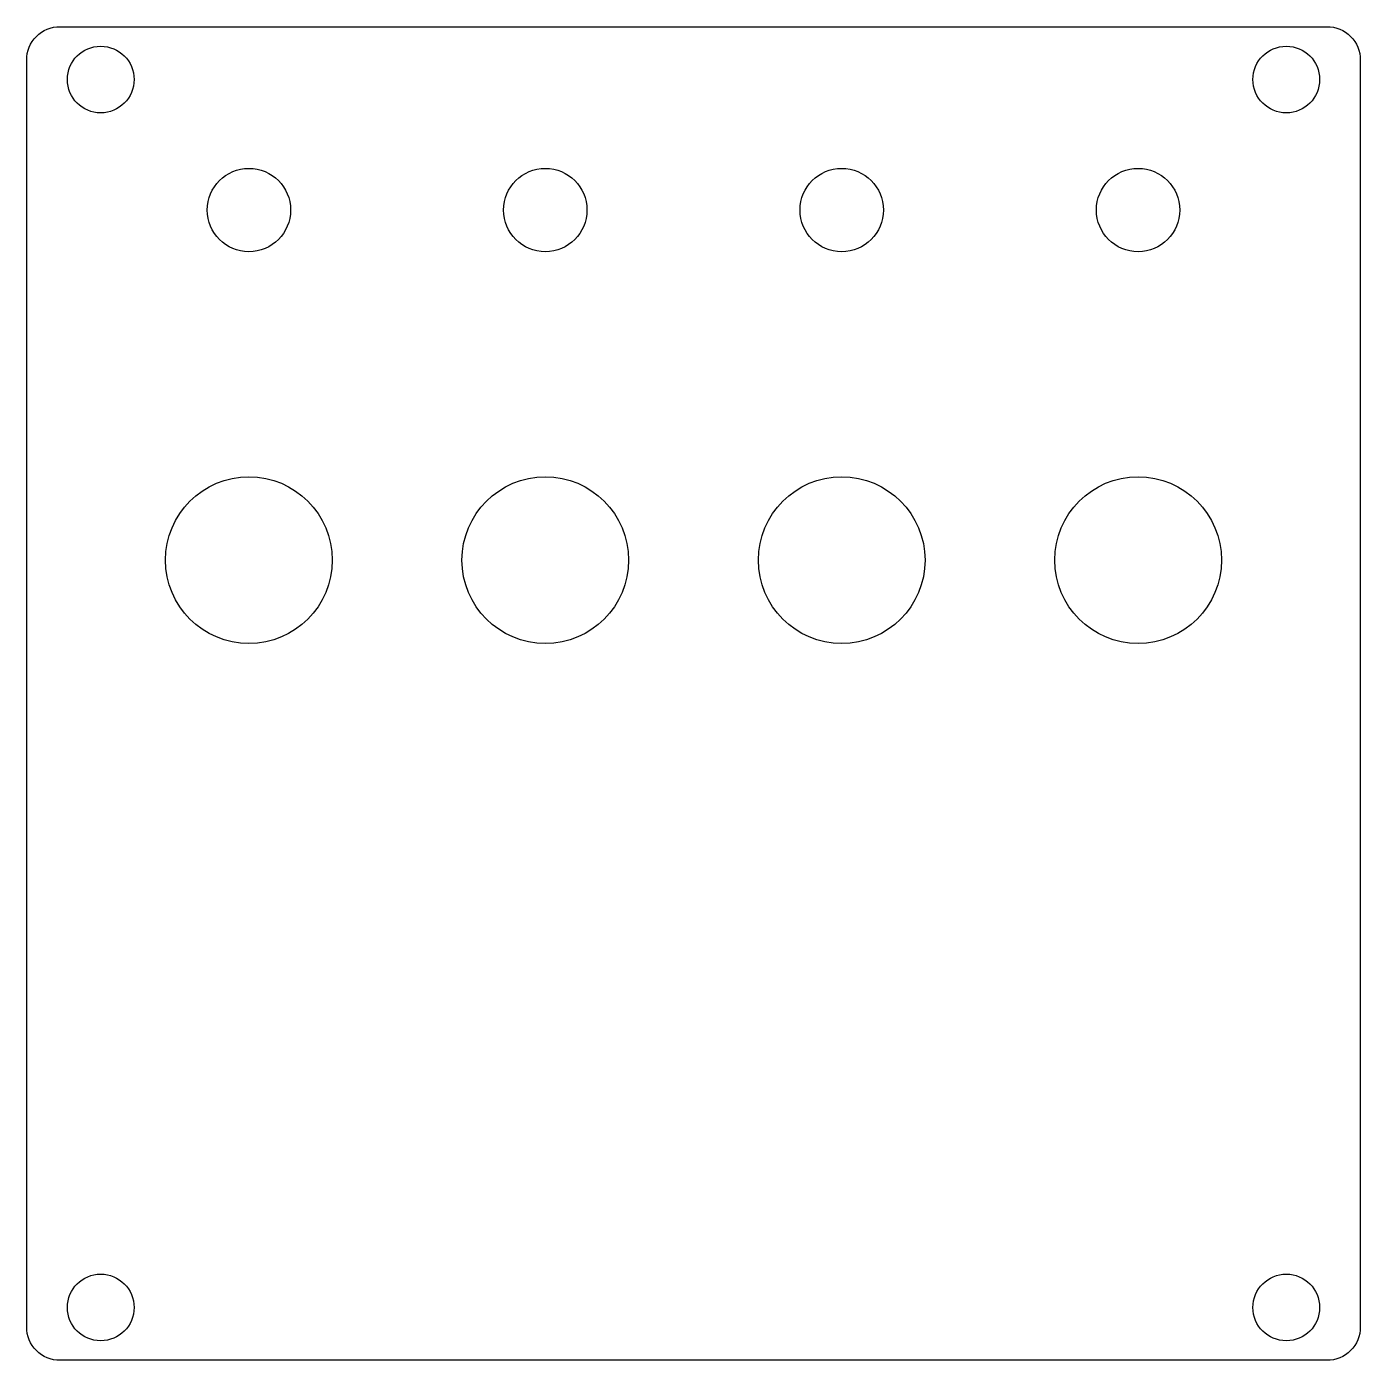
# Model space of a CAD drawing. Header units: millimetres. Extents: x -40 to 40, y -40 to 40.
import ezdxf

# ---------------------------------------------------------------- set-up
doc = ezdxf.new("R2010")
doc.units = ezdxf.units.MM
doc.layers.get('0').update_dxf_attribs({"linetype": 'CONTINUOUS'})

msp = doc.modelspace()

# ---------------------------------------------------------------- linework, layer by layer
msp.add_lwpolyline([(40, -38, -0.414214), (38, -40), (-38, -40, -0.414214), (-40, -38), (-40, 38, -0.414214), (-38, 40), (38, 40, -0.414214), (40, 38)], format="xyb", close=True)
msp.add_lwpolyline([(40, -38, -0.414214), (38, -40), (-38, -40, -0.414214), (-40, -38), (-40, 38, -0.414214), (-38, 40), (38, 40, -0.414214), (40, 38)], format="xyb", close=True)
for centre, radius in [((-35.56, 36.83), 2), ((-35.56, 36.83), 2), ((35.56, 36.83), 2), ((35.56, 36.83), 2), ((-26.67, 29), 2.5), ((-26.67, 29), 2.5), ((-8.89, 29), 2.5), ((-8.89, 29), 2.5), ((8.89, 29), 2.5), ((8.89, 29), 2.5), ((26.67, 29), 2.5), ((26.67, 29), 2.5), ((-26.67, 8), 5), ((-26.67, 8), 5), ((-8.89, 8), 5), ((-8.89, 8), 5), ((8.89, 8), 5), ((8.89, 8), 5), ((26.67, 8), 5), ((26.67, 8), 5), ((-35.56, -36.83), 2), ((-35.56, -36.83), 2), ((35.56, -36.83), 2), ((35.56, -36.83), 2)]:
    msp.add_circle(centre, radius)

doc.saveas('drawing.dxf')
